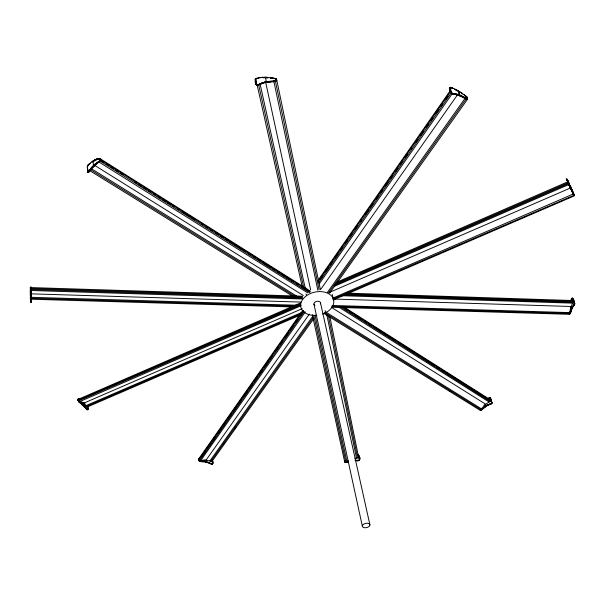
<?xml version="1.0" encoding="UTF-8"?>
<svg xmlns="http://www.w3.org/2000/svg" width="605" height="605" viewBox="0 0 605 605"><rect width="100%" height="100%" fill="white"/><g stroke="black" fill="none" stroke-linecap="round" stroke-linejoin="round"><path stroke-width="0.91" d="M31.241 290.823L30.794 301.978M31.135 296.76L30.431 296.737L31.135 296.76L31.142 295.951L30.401 295.936L30.363 294.892L30.681 290.808L31.241 290.831C31.324 289.969 31.399 285.817 30.545 287.995M31.241 290.355L30.726 289.81L30.681 290.808L31.241 290.355M31.105 301.887L31.097 294.643L31.044 298.288L294.151 306.07M31.21 288.887L31.226 287.587L302.5 296.216M31.248 288.555L31.226 290.506L302.273 298.968M87.899 409.071C87.634 410.629 86.258 408.163 85.955 407.709L85.517 407.899C86.893 410.908 88.874 409.812 87.695 406.303L87.899 409.335L87.241 409.804L78.559 401.425L78.053 399.126L79.966 398.998M31.248 289.825L30.726 289.81L30.719 287.262C31.74 287.315 29.985 287.269 30.749 288.751M31.173 293.758L31.18 293.107L30.484 293.085M276.334 79.263C276.719 83.074 270.624 81.168 268.37 82M270.798 78.227L270.685 77.667C272.356 78.022 277.975 77.969 276.016 80.919L276.235 79.058L275.487 78.567L267.705 77.379M30.454 295.353C29.826 301.638 31.974 307.68 30.462 296.132M30.726 289.81L31.241 289.258C31.642 288.048 30.424 288.517 31.226 287.783C30.537 287.02 31.694 287.292 31.12 288.426M488.19 398.536L490.277 397.735L491.835 402.272L491.615 403.301L486.715 405.426L481.61 409.63L480.143 409.842L481.882 409.797L487.07 405.652L491.661 403.716L491.978 402.824L490.473 397.931L489.332 397.704L488.469 398.71M87.801 409.373L87.657 406.303M491.842 402.469C490.867 404.42 492.152 403.807 491.782 402.234M31.15 292.071L31.21 290.332M204.301 461.396L203.28 461.63C207.023 460.859 215.312 468.867 212.264 459.687C215.342 468.255 207.878 460.972 204.301 461.396L204.059 461.736C201.715 462.666 196.746 460.292 198.984 458.862M571.317 299.634L572.103 298.711L570.969 300.609L571.468 300.624L570.969 300.609C571.589 293.554 576.799 304.701 573.638 305.117C572.3 306.13 567.505 316.982 570.364 313.314C570.931 310.403 574.024 304.164 574.485 304.852M31.218 291.444L30.658 291.187M571.68 298.688C574.039 295.187 576.383 313.08 572.625 298.144L572.217 298.159L574.735 303.627L574.591 304.602L573.638 305.117L574.228 305.124M30.477 296.102L30.439 293.727L31.173 293.75M574.591 304.602L574.175 304.587L574.304 302.734M31.165 287.655L30.545 287.988L30.696 287.239L31.21 287.292L30.356 289.417L30.356 294.915M574.175 304.587L574.327 303.286L574.727 303.521M344.676 461.35L344.789 460.655L345.145 462.19L346.363 462.568L348.435 461.592A14.944 12.168 -8 0 0 347.656 461.887L345.417 462.152L344.789 460.655L344.903 461.917L345.894 462.515L346.846 462.53L344.684 461.343C344.789 462.318 345.326 461.955 346.31 462.326M78.136 400.555L78.839 401.833L79.24 401.659L78.121 400.502L78.302 399.187L79.24 401.659L83.838 405.237L85.963 407.709L85.517 407.899M574.266 304.292L574.735 303.627M78.279 399.512L78.151 399.988L78.113 399.27M30.484 293.085L30.583 291.928M275.963 78.794L276.538 80.185L275.91 78.756L276.228 80.185L274.851 81.017L266.329 81.637L265.391 77.236L264.65 77.289L264.801 77.954L264.642 77.289L267.705 77.372L267.834 78L267.705 77.372L263.107 77.379L263.243 78L263.115 77.372L260.006 77.674L255.401 78.877C254.115 88.232 259.016 84.594 263.788 82.953M255.764 79.058L255.673 78.635L255.249 79.694L256.316 84.67L257.571 85.176L257.934 84.708M30.439 295.006L30.295 290.007M355.876 460.488C359.741 462.001 361.707 458.136 357.736 454.34C361.752 458.416 360.013 461.986 355.044 460.503M99.81 160.839L309.503 292.684M31.218 288.532L302.689 297.138M31.241 289.5L302.485 298.053M319.107 289.901L275.358 80.866M78.968 400.979L82.666 402.643L86.742 406.295L300.609 313.942M78.93 399.981L78.204 399.353L300.745 302.84M355.823 460.193L358.689 460.443L359.65 459.566M359.045 460.556L359.604 459.271M256.225 84.329L255.401 78.877L256.573 84.609L255.378 78.915M255.272 79.799L255.401 78.877L256.286 84.556L257.473 84.745L265.905 81.72L274.201 81.168L275.925 80.488L276.016 80.919L276.424 79.913L276.356 80.563M467.007 98.91C468.126 98.078 462.235 97.224 461.199 95.681L460.791 96.255L461.751 96.687A20.441 8.72 36.4 0 1 464.61 98.169C466.168 99.938 468.799 98.32 466.576 96.656L466.304 97.042M78.015 399.27L78.816 398.869L78.06 399.111L78.128 400.563L78.476 400.351M466.659 98.955L467.521 98.26M331.842 306.357L569.434 313.45L570.802 307.363L572.943 302.296L572.973 300.541L347.172 293.145M100.445 160.106C99.878 154.895 88.383 163.879 87.249 166.284L87.627 172.206L88.322 172.425L93.956 166.042L99.522 161.671L100.445 160.106L100.203 159.508C99.749 157.323 101.156 159.712 99.795 160.37L100.211 160.635L99.893 161.172L99.462 160.9L93.556 165.384L90.606 168.765L91.143 169.097L91.831 168.288L91.264 167.933M275.963 78.794L276.046 79.202L274.904 78.431L276.546 79.822M275.487 78.567L275.577 78.998L274.912 78.431M359.551 460.11L359.468 459.966M573.442 305.948L572.935 305.933L573.442 305.941L571.952 307.491L572.542 307.506L573.132 306.417L572.595 306.41L571.362 308.739L569.948 313.851L569.123 313.889M572.096 298.704L571.778 299.649L572.096 298.704L571.68 298.688M467.226 98.766L466.992 97.072L467.453 98.328M571.09 309.412L571.672 309.435L571.385 310.138L570.833 310.123L571.09 309.412L571.975 308.754L571.362 308.731L571.975 308.754M89.147 171.835L89.638 171.154L89.169 170.867L88.693 171.555L89.411 171.51L89.169 170.867L89.963 169.619L90.47 169.937L91.143 169.097L90.606 168.765L87.695 172.221L87.559 168.75M212.733 463.566L211.931 464.277L210.895 463.657M572.194 308.323L571.649 308.089L572.269 308.111M570.424 308.217L571.18 306.501L334.754 299.074M199.446 460.919L198.516 459.944L198.569 458.976L198.425 460.216L199.279 461.161L203.514 461.305A15.995 11.147 35 0 1 205.904 461.691L206.706 461.895L204.845 461.88L205.103 461.524M198.349 459.377L198.349 459.377M450.241 87.793L450.604 87.922C453.44 87.665 457.198 90.455 460.042 91.968L459.634 92.527M87.937 172.364L87.604 168.742L87.838 172.206L88.859 172.107C86.485 173.385 88.043 167.963 87.4 167.086M92.489 162.185L91.877 161.815L93.238 160.839L93.306 165.634L93.956 166.042M30.946 301.615L30.916 299.157M453.523 88.587C447.715 84.299 448.933 91.514 452.26 93.919L452.54 93.525L457.501 94.365L463.067 96.634L462.704 97.148L461.751 96.687A20.744 8.848 36.4 0 0 458.915 95.514L457.108 94.917A20.343 8.674 36.4 0 0 454.567 94.342L452.26 93.919M256.24 84.292L255.295 79.762M263.659 82.34L263.78 82.953L264.914 82.658L264.771 82.015L266.344 81.607M87.407 409.759L87.846 409.509M570.167 313.632L569.918 313.299L570.364 313.314M87.831 166.171L87.634 165.558L87.385 167.109M572.459 298.401L571.793 298.446M449.341 88.171L449.492 87.755L451.05 92.573M449.455 87.801L450.891 87.513M317.814 280.697L450.596 90.153M451.89 88.481L452.207 88.028M318.563 280.841L450.922 91.052M320.068 279.465L322.767 275.593M325.467 271.728L328.167 267.856M330.33 264.763L332.493 261.67M335.193 257.798L337.892 253.926M340.592 250.062L342.211 247.74M345.447 243.097L347.61 240.004M350.31 236.131L351.928 233.81M355.165 229.166L357.328 226.073M360.565 221.43L361.646 219.887M365.428 214.465L368.664 209.822M370.283 207.5L372.982 203.635M376.227 198.992L378.382 195.899M380.545 192.806L382.7 189.705M385.4 185.841L388.1 181.969M390.8 178.104L392.418 175.783M395.662 171.139L397.818 168.039M400.518 164.174L402.143 161.853M405.38 157.209L407.543 154.116M410.78 149.473L411.861 147.922M415.643 142.508L417.798 139.415M420.498 135.543L423.197 131.678M426.434 127.035L428.597 123.934M430.76 120.841L432.915 117.748M435.615 113.876L438.315 110.012M441.015 106.14L442.633 103.818M445.877 99.175L448.033 96.082M450.982 92.663L449.364 88.133L449.749 87.385C450.067 91.068 451.829 94.645 455.739 93.987A20.865 9.34 35 0 1 458.401 94.599L461.192 95.688L460.269 95.272L459.845 95.862M318.661 282.701L451.602 92.338M451.292 93.14L451.746 92.951L449.908 87.347M454.476 89.699L454.847 89.177L457.486 90.463L457.07 91.052M451.89 93.677L452.162 93.299L452.926 93.699L452.638 94.108M319.259 283.828L452.328 93.556M453.001 94.244L453.296 93.828M455.777 90.357L456.17 89.797M453.327 94.312L453.637 93.881M453.599 94.304L453.909 93.866M453.788 94.229L454.098 93.783M302.833 310.32L198.296 459.475L199.363 459.694L199.476 460.594L204.891 460.05L210.979 461.139L210.85 460.261M454.899 93.866L454.567 94.335L455.391 94.478M303.566 310.463L198.41 460.382L200.55 460.813L305.321 311.855M455.739 93.987L455.383 94.486L457.108 94.917M202.085 455.815L205.337 451.179M207.507 448.093L211.304 442.686M212.385 441.143L215.637 436.507M217.8 433.422L221.052 428.786M223.222 425.701L225.393 422.608M228.1 418.751L231.352 414.115M233.515 411.029L236.767 406.394M238.393 404.08L241.108 400.223M243.815 396.358L247.067 391.722M249.23 388.637L252.482 384.001M254.108 381.687L256.822 377.83M259.53 373.966L262.237 370.109M264.408 367.016L268.196 361.616M269.822 359.294L272.537 355.438M275.245 351.573L277.952 347.716M280.123 344.623L282.285 341.538M285.537 336.902L288.252 333.045M290.415 329.952L293.667 325.324M295.837 322.231L298 319.145M300.715 315.288L303.423 311.424M456.23 94.675L456.601 94.153M458.356 91.778L458.779 91.181C456.261 88.716 462.825 101.837 458.136 90.75L458.779 91.181M304.156 311.567L199.468 460.617L205.942 460.284L309.337 314.116M457.108 94.917L457.501 94.365L459.339 94.909L458.915 95.507L460.798 96.255M202.735 461.26L200.626 461.592L199.9 461.139M320.93 289.077L457.569 94.728M458 95.189L458.416 94.614M200.626 461.592L199.718 461.388M201.034 461.555L201.76 461.539M462.159 94.115L462.515 93.624L466.576 96.656M461.744 96.687L462.129 96.15M463.059 96.634L462.696 97.148L464.61 98.161L464.942 97.707L466.009 98.312L465.699 98.744M464.61 95.802L464.92 95.371L463.717 94.493M463.649 97.639L464.005 97.155L464.935 97.707M205.904 461.691L205.639 462.054L207.515 462.137A15.7 10.935 35 0 1 209.89 463.067L210.661 463.445M327.365 292.472L465.222 98.116M465.154 98.494L465.472 98.048M328.538 292.76L466.515 98.486M313.027 315.893L209.905 460.942L212.022 461.373L313.647 318.805M329.664 293.115L467.68 99.061L466.447 98.592M210.956 461.176L313.05 317.761M223.366 444.38L224.463 442.845M234.286 429.043L235.927 426.744M211.629 464.277L211.803 464.035M212.363 463.99L212.71 463.71M491.668 403.716L491.752 403.021M88.693 171.555L89.411 171.51L88.95 171.23M567.029 179.299C566.885 179.019 578.841 204.581 572.443 192.443L573.033 192.186L572.716 191.414M568.345 181.727L567.792 181.969L568.345 181.734L567.361 179.798L566.893 180.003L567.059 179.261L572.723 191.422L572.103 191.687L570.455 187.989L329.71 292.306M570.144 185.395L572.338 190.643L571.808 190.87M359.529 460.133L358.364 454.726L359.551 460.11M358.606 454.93L359.612 459.339M100.37 159.486L99.931 158.45L100.007 159.909M481.973 409.335L482.578 409.146L482.261 409.509M340.736 307.015L489.937 401.365L489.657 400.51L489.937 401.365L484.9 404.881L480.771 409.57L324.59 312.551M572.572 298.378L572.073 298.167M491.91 402.507L491.994 403.104L490.421 397.893M486.163 406.25L486.042 405.834L483.463 407.8L485.747 406.515L485.369 406.273M99.515 161.664L98.282 162.662L97.783 162.344L99.069 161.384L99.522 161.664L99.069 161.391M98.834 161.762L100.77 159.977L310.433 291.965M258.486 85.063L258.38 84.602L258.895 84.912L260.437 83.528L262.555 82.696L262.683 83.278L262.547 82.696M89.094 164.091L89.578 164.394L89.086 164.091L90.024 163.282L90.553 163.607L90.024 163.282M93.556 165.384L95.552 163.773L96.142 164.144L97.579 163.1L97.05 162.768L97.579 163.108M198.652 458.991L198.599 460.571M95.416 164.734L94.796 164.348L95.408 164.734L96.135 164.144L95.545 163.781M88.156 172.039L88.859 172.107M484.03 405.486L485.792 404.314L331.585 307.484M490.322 397.765L489.059 397.871L490.458 397.946L489.861 397.576M489.596 397.606L489.067 397.871M30.825 288.305L31.241 288.706M274.957 81.486L274.859 81.017L274.95 81.486L275.54 81.236L275.925 80.488M93.223 160.869L94.713 160.075L95.325 160.454L94.713 160.083M98.683 162.442L97.791 162.344M491.177 403.785L487.396 405.07L486.034 405.834L486.412 406.076M481.482 410.001L481.882 409.797L480.158 409.797M348.177 460.768L345.833 461.933L313.745 315.25M488.409 404.949L486.715 405.433L487.07 405.66M347.731 462.197L347.262 462.137L348.488 461.88M347.315 462.402L347.739 462.19M566.9 180.003C566.719 178.959 566.817 179.632 567.074 179.269L569.358 184.729L566.628 179.451L567.361 179.798M83.293 405.471L83.845 405.237L82.514 404.775L83.293 405.471L83.838 405.229L84.382 405.811L83.861 406.031L84.375 405.804M566.696 179.564L567.135 179.367L566.643 179.458M568.859 184.646L568.73 184.064L569.388 184.691L568.624 184.109L566.809 179.67L567.233 179.549M337.439 281.922L567.671 181.863L568.866 184.525L334.452 286.271M335.919 283.586L568.095 182.778M333.884 285.492L568.458 183.64M78.968 399.081L79.384 398.907M569.456 185.985L569.918 185.788L570.681 187.134L570.114 187.376L569.002 184.986L569.434 184.797L569.01 184.986L569.456 185.985C569.57 185.947 570.598 186.529 569.66 186.423L570.144 186.219M570.243 187.384L570.878 187.111M79.24 401.659L78.31 400.971L300.662 304.89M78.945 401.259L78.559 401.425L79.437 402.416L80.14 402.355L82.764 404.2L82.189 404.45L82.764 404.2M82.189 404.45L80.677 403.172L81.69 403.338L81.176 403.558L79.701 402.544L80.147 402.355L79.142 402.166L79.558 401.992M571.77 190.961L572.421 190.681L571.77 190.953L569.91 186.922L570.439 186.695M573.729 195.271L574.205 195.067L573.895 194.296L573.389 194.523L574.289 195.294L573.888 195.589L574.327 195.392L573.835 195.491M85.441 407.044L84.972 407.248L85.441 407.044L85.963 407.709M87.748 409.615L86.84 409.623L87.422 409.593M566.779 179.745L567.233 179.549M569.57 186.242L570.22 186.317M300.466 303.975L78.249 400.291L79.694 401.607L301.245 305.646M571.218 188.132L570.591 188.397L571.15 189.599L571.959 189.539L571.15 189.599M570.863 188.979L571.521 188.7M571.838 189.456L571.286 189.69L571.846 189.456L572.822 191.845M80.677 403.172L81.168 402.96L79.701 402.552M81.176 403.55L81.69 403.331M572.103 191.687L572.716 191.414M81.683 403.981L82.227 403.747L81.683 403.981M302.228 308.671L83.369 403.331L81.94 402.022M333.075 298.008L573.691 193.812L572.451 192.443M574.327 195.4L573.328 193.048L574.069 195.975L333.332 299.899M573.578 194.939L573.895 194.296M573.169 194.039L573.691 193.812M302.629 312.082L86.039 405.622L87.453 406.923L299.46 315.432M573.737 194.069L574.296 195.37L573.88 195.544M332.773 299.142L574.032 195.279M84.413 406.62L84.912 406.409M86.47 408.398L86.046 408.579L86.47 408.398L87.014 409.252L86.621 409.426M86.205 408.882L86.621 408.708M96.233 159.992L95.666 159.637L98.411 158.661L98.872 158.956L98.403 158.669M256.028 78.423L256.127 78.862L256.989 78.62L256.119 78.862L256.021 78.431L258.448 77.901L258.554 78.4M260.551 84.042L260.437 83.52L260.543 84.042L261.602 83.649L261.481 83.097L261.594 83.649M490.912 403.951L489.46 404.231A14.649 10.466 -55.4 0 0 487.396 405.063L487.736 405.289L487.396 405.07M256.286 84.549L255.401 78.877M346.794 462.273L347.262 462.137L346.846 462.53M99.636 158.381L100.339 158.699L98.403 158.669M264.778 82.015L264.914 82.658L271.842 81.72L271.728 81.176M264.914 82.658L266.056 82.401L266.321 81.637M354.885 458.401L357.6 457.856L328.258 315.394M275.351 80.904L276.886 80.624M356.708 460.503L358.735 460.677M357.472 460.299L358.689 460.443M260.006 77.682L261.557 77.508M274.299 81.652L274.201 81.168L274.307 81.652L273.634 81.728L273.528 81.229M257.927 84.708L256.316 84.67M569.744 313.617L570.167 313.632M30.613 302.001L30.56 300.632L31.112 300.647L31.112 301.373L30.583 301.358L30.401 295.928M30.734 287.277L31.21 287.292M30.742 289.25L31.241 289.266M31.112 293.841L300.821 302.084M570.833 310.123L571.385 310.138M30.371 295.157L31.15 295.179L30.379 295.157L30.431 294.711M332.069 305.457L569.812 312.603L569.063 314.298L331.616 307.249M31.059 297.297L296.238 305.223M30.462 297.584L31.127 297.599L31.12 298.469L30.492 298.446M31.029 299.218L292.064 306.916M30.515 299.339L31.12 299.354L31.112 300.647L30.56 300.632M341.25 295.694L572.557 303.135L573.321 301.411L345.447 293.992M572.269 306.932L572.829 306.947M571.952 307.484L572.549 307.506M569.721 313.942L569.328 313.927L569.948 313.844M344.321 294.869L572.927 302.25M574.327 303.952L574.72 303.967L574.327 303.96M273.52 81.229L272.878 81.191L272.984 81.705M270.798 78.211L272.235 78.385L272.129 77.879L272.227 78.4M451.451 92.913L451.073 92.542L451.746 92.951M573.646 195.097L568.473 183.655M490.383 404.08L490.148 404.034M358.341 454.748L357.782 454.567L358.5 454.703M275.003 78.877L275.585 78.998M204.845 461.88L205.36 461.978L205.14 460.284M324.938 310.811L325.687 311.129M452.926 93.699L452.162 93.299M463.059 96.641L463.997 97.155M90.833 168.364L296.609 296.064M323.667 313.254L479.909 410.167L481.663 408.995L325.505 311.855M90.674 169.74L294.885 296.291M89.971 169.619L90.47 169.929M88.92 170.126L292.359 296.019M87.906 172.16L88.322 172.417M94.683 165.369L94.032 164.968L303.317 295.512M93.246 166.753L92.61 166.367L91.264 167.94L91.824 168.288M449.205 390.406L450.808 391.405M100.211 160.635L99.795 160.37L99.462 160.9L99.901 161.164M94.388 160.983L93.745 160.575L94.388 160.975M96.301 163.252L96.861 163.6M93.306 165.634L93.964 166.042M98.018 159.236L97.518 158.926L98.01 159.244A31.074 13.749 -57.4 0 0 97.133 159.599L96.603 159.251M95.666 159.629L96.24 159.992M98.638 161.807L307.763 292.903M100.695 159.024L310.229 291.043M101.33 160.922L103.727 162.427M106.125 163.94L108.529 165.452M110.927 166.957L113.324 168.47M115.721 169.982L118.126 171.487M120.524 173L122.921 174.512M134.923 182.06L136.518 183.065M138.923 184.57L141.32 186.083M143.718 187.595L146.123 189.1M148.52 190.613L150.917 192.125M153.322 193.63L155.719 195.143M158.117 196.655L160.522 198.16M162.919 199.673L165.316 201.178M167.721 202.69L170.118 204.203M172.516 205.708L174.119 206.713M177.318 208.733L178.914 209.738M182.113 211.75L185.319 213.762M186.915 214.767L190.114 216.779M191.717 217.785L194.916 219.804M201.314 223.827L202.909 224.833M206.116 226.845L207.712 227.851M210.911 229.87L212.514 230.876M215.713 232.887L218.11 234.392M220.507 235.905L222.912 237.417M225.31 238.922L227.707 240.435M229.31 241.44L232.509 243.452M234.112 244.458L237.311 246.469M238.907 247.483L242.106 249.494M243.709 250.5L245.305 251.506M248.504 253.518L250.909 255.03M253.306 256.535L255.703 258.048M258.108 259.56L260.505 261.065M262.903 262.578L270.102 267.107M272.507 268.612L274.904 270.125M277.302 271.637L279.699 273.142M282.104 274.655L284.501 276.167M286.899 277.672L289.303 279.185M291.701 280.697L293.304 281.703M296.503 283.715L298.099 284.721M301.298 286.732L304.496 288.744M306.1 289.75L309.299 291.769M339.012 307.211L489.052 401.954L490.821 400.775L342.46 306.818M343.844 306.916L490.542 399.913M345.311 309.132L346.907 310.146M350.098 312.165L352.488 313.677M354.878 315.19L362.055 319.735M364.452 321.247L366.842 322.76M369.239 324.28L371.629 325.793M374.019 327.305L377.21 329.324M378.806 330.338L381.997 332.357M383.593 333.363L386.784 335.382M388.38 336.395L391.564 338.414M393.159 339.42L395.557 340.933M397.946 342.453L400.336 343.965M402.733 345.478L414.697 353.048M417.087 354.568L419.477 356.08M421.874 357.593L425.065 359.612M426.661 360.625L429.845 362.645M431.441 363.65L434.632 365.67M437.022 367.19L439.419 368.702M441.809 370.215L444.206 371.727M446.596 373.247L449.787 375.266M451.383 376.272L454.574 378.291M456.162 379.305L459.354 381.324M460.95 382.33L464.141 384.349M465.737 385.362L468.126 386.875M470.524 388.387L472.913 389.9M475.303 391.42L482.488 395.957M484.877 397.477L487.267 398.99M460.027 91.975L462.507 93.624L461.275 92.792M569.078 312.566L569.449 313.466M83.286 402.34L85.328 404.163M83.256 402.635L84.201 403.497M305.964 294.038L306.584 294.968M570.681 187.119L570.938 187.611L570.341 187.86L570.114 187.376M276.228 79.066L276.379 79.482M466.962 97.019L467.468 98.411M332.236 294.416L333.189 298.522M259.152 84.231L259.258 84.708M320.438 302.606L369.942 524.943A3.872 2.163 -12.4 0 1 364.202 527.673A3.872 2.163 -12.4 0 1 364.255 523.862A3.872 2.163 -12.4 0 1 369.942 524.943M258.706 84.912L303.839 288.018M257.193 85.192L302.137 286.43M260.029 83.717L305.344 288.691M259.424 83.982L259.53 84.481M258.796 84.435L258.895 84.912M312.278 314.57L344.744 462.152L346.945 461.728L315.016 315.008M313.935 304.058L362.319 526.055M265.905 81.728L266.049 82.401M265.595 81.894L310.63 289.75M270.685 81.773L270.564 81.199L270.692 81.773M269.406 81.267L269.527 81.872M268.234 81.365L268.37 82.008L268.227 81.372M273.823 81.191L317.814 290.143M276.674 79.701L320.4 289.659M326.806 314.706L356.496 458.045L358.697 457.622L329.899 317.005M275.449 80.783L275.54 81.236M212.287 459.656L212.718 463.347M212.105 461.267L212.317 463.15M199.363 459.694L199.476 460.602M86.697 405.335L86.742 406.25M314.963 305.585A3.358 2.329 -12.4 0 1 314.487 302.629A3.358 2.329 -12.4 0 1 318.585 301.313A3.358 2.329 -12.4 0 1 320.476 303.823M316.786 315.356A16.796 11.654 -12.4 0 1 302.145 300.284A16.796 11.654 -12.4 0 1 329.498 294.204A16.796 11.654 -12.4 0 1 322.692 314.04M570.621 312.399A15.745 6.829 -86.5 0 1 571.37 310.108M570.704 312.513A15.738 6.723 -86.3 0 1 571.438 310.229M347.709 461.97A14.913 11.956 -8.6 0 1 348.457 461.638M201.231 461.275A15.73 10.958 35 0 1 203.514 461.305M30.235 287.367A30.431 0.454 89.1 0 1 30.318 288.729M95.552 163.675A19.322 9.188 -56.7 0 1 97.806 162.253M97.14 159.584A31.362 13.892 -57.4 0 1 98.018 159.236M94.743 159.947A31.558 14.754 -56.5 0 1 97.556 158.82M92.504 167.411A19.39 8.583 -57.7 0 1 94.683 165.271M92.55 167.585A19.874 8.651 -57.4 0 1 94.69 165.452M258.433 77.765A36.368 22.937 -12.2 0 1 263.13 77.243M566.257 178.475A31.868 0.597 66.4 0 1 567.172 180.471M568.382 183.474A32.133 0.469 66.1 0 1 568.806 184.404M566.87 179.435L568.602 184.139L566.87 179.435M31.097 302.016L31.074 301.592L31.082 301.986M570.644 312.43L570.069 312.891L570.644 312.43M466.084 96.271L465.797 96.671L466.084 96.271M467.196 97.647L467.249 98.214L467.196 97.647M87.891 165.225L87.634 165.558L88.156 164.946L88.602 165.225L87.891 165.233M569.766 185.478L569.313 185.674L569.766 185.485M567.845 180.751L567.339 180.971L567.845 180.744M568.859 182.748L568.261 183.005L568.859 182.74M569.381 183.784L568.745 184.056L569.381 183.784M569.6 185.145L569.161 185.334L569.6 185.145M571.362 188.276L570.765 188.533L571.354 188.276M572.133 189.97L571.453 190.265L572.133 189.97M79.86 402.227L79.429 402.408L79.86 402.227M573.54 193.562L573.101 193.751L573.54 193.562M86.81 409.003L86.409 409.177L86.81 409.003M570.87 311.643L570.371 311.628L570.87 311.643M31.112 300.269L30.552 300.254L31.112 300.269M31.112 301.025L30.575 301.01L31.112 301.025M31.21 291.95L30.583 291.928L31.21 291.95M31.158 294.446L30.394 294.423L31.158 294.446M571.12 310.872L570.591 310.857L571.12 310.879M31.188 287.367L30.674 287.352L31.188 287.367M573.759 305.517L573.283 305.502L573.759 305.51M31.195 292.502L30.53 292.487L31.195 292.502M573.306 194.22L573.517 194.712L573.321 194.25M89.827 170.791L89.343 170.497L89.82 170.791M92.527 167.502L91.937 167.131L92.527 167.509M256.543 78.71L256.444 78.264L256.535 78.71M257.579 85.184L257.48 84.745L257.571 85.184M257.148 85.139L257.057 84.715L257.148 85.139M266.321 77.954L266.177 77.289L266.329 77.954M267.206 82.182L267.062 81.516L267.213 82.182"/></g></svg>
